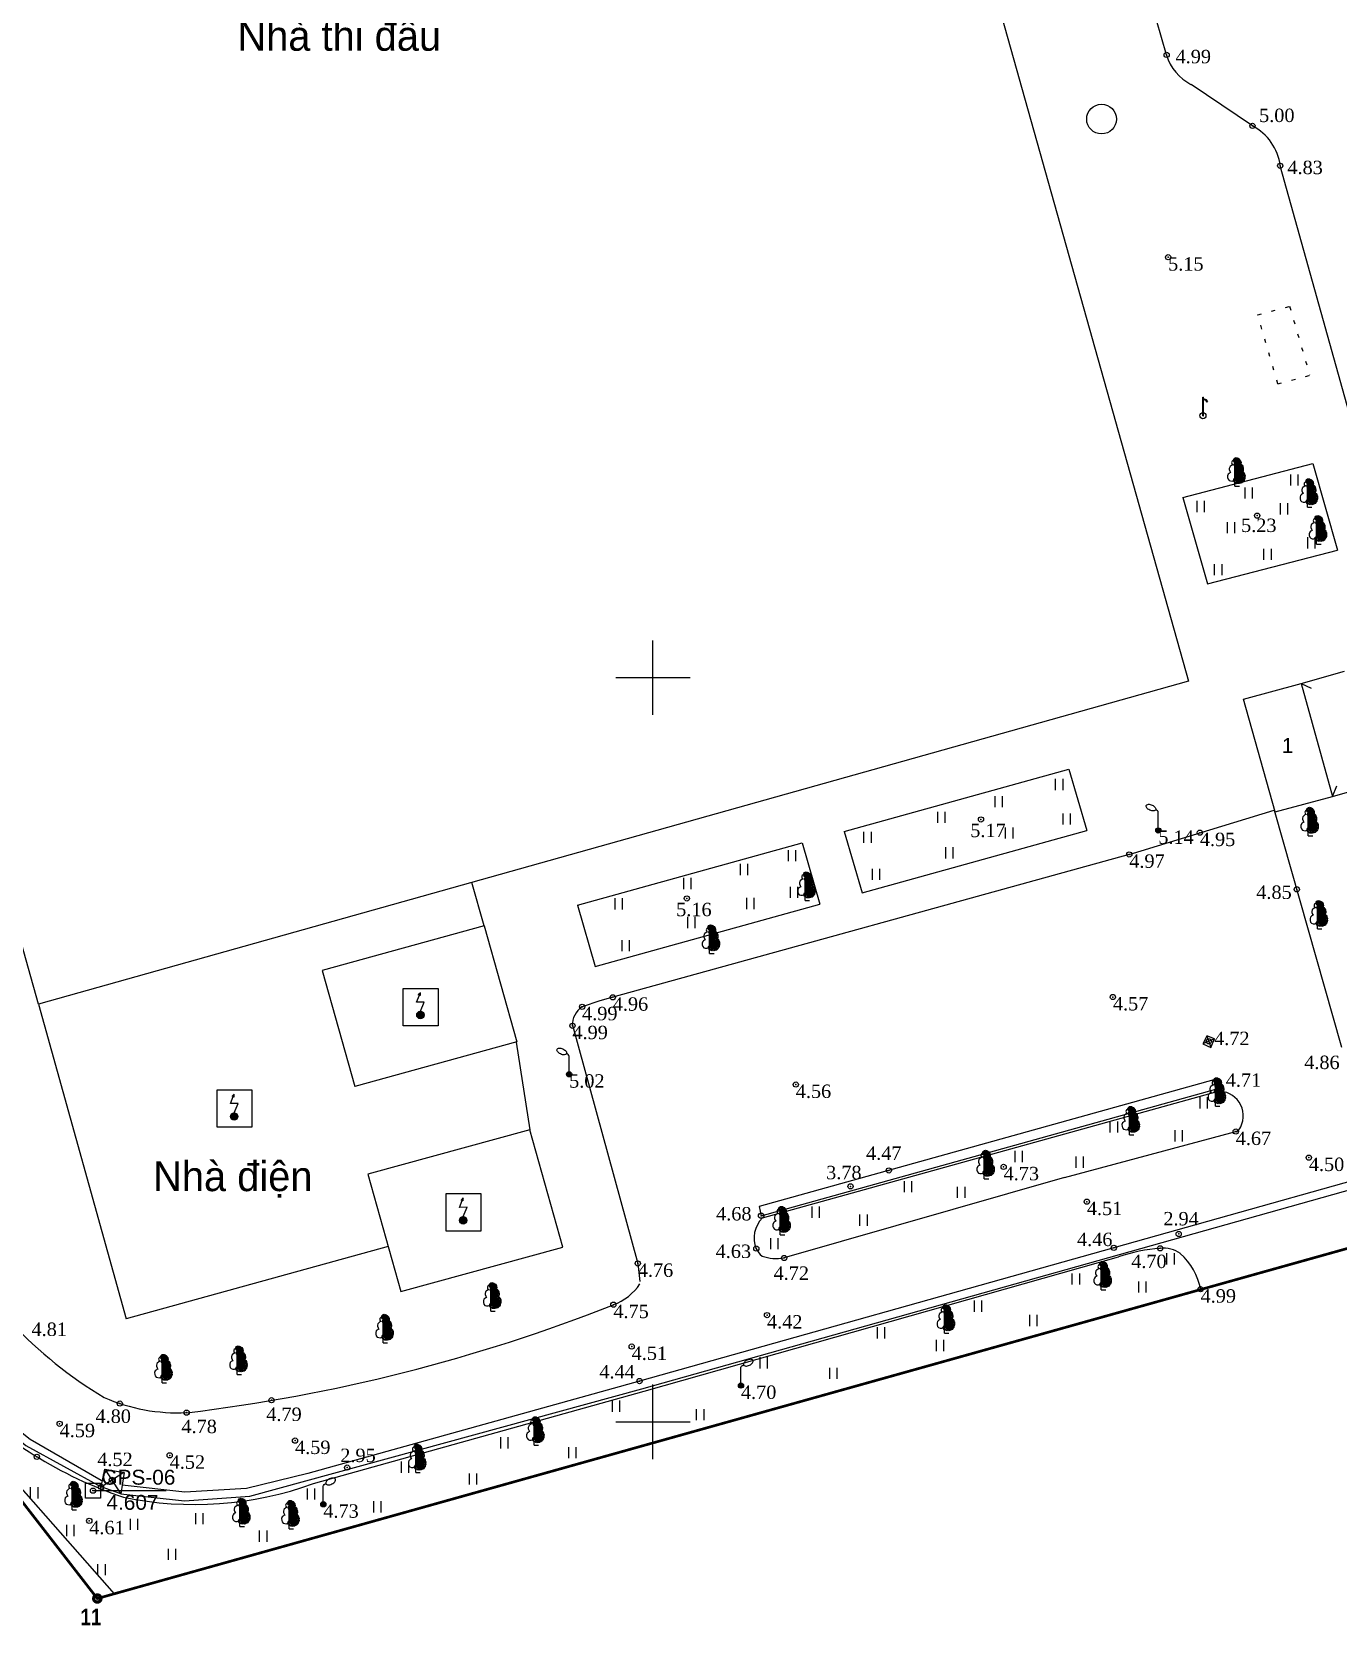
# Model space of a CAD drawing. Header units: millimetres. Extents: x 598805 to 599216, y 1190821 to 1191401.
# Drawn here: x 599058.3 to 599146, y 1190936.3 to 1191043.4 of the extents above; entities that cross this region are included whole.
import ezdxf
from ezdxf.enums import TextEntityAlignment as Align

# ---------------------------------------------------------------- set-up
doc = ezdxf.new("R2010")
doc.units = ezdxf.units.MM
doc.header["$PDMODE"] = 32
doc.header["$PDSIZE"] = 0.35
doc.linetypes.add('CHAMCHAM', pattern=[0.48, 0.13, -0.35])
doc.linetypes.add('GACH2', pattern=[3, 2, -1])
for name, color, linetype in [('BE CHIM', 62, 'GACH2'), ('DANDUNG', 7, 'Continuous'), ('diem', 2, 'Continuous'), ('Docao', 22, 'Continuous'), ('DUONG NHUA', 221, 'Continuous'), ('GHICHU', 2, 'Continuous'), ('hl', 5, 'Continuous'), ('K_THUCVAT', 3, 'Continuous'), ('KHUNG BAN DO', 5, 'Continuous'), ('MUONG DAT', 170, 'MUONG_DAT'), ('NHA KIEN CO', 1, 'Continuous'), ('NHA TAM', 30, 'Continuous'), ('NUT', 2, 'Continuous'), ('RANH', 7, 'Continuous'), ('RANH THUC VAT', 3, 'RANH_THUC_VAT'), ('RAO KEM', 20, 'RAO_KEM_SAT_1'), ('TOADO', 1, 'Continuous'), ('TUONG XAY', 51, 'TUONG_XAY_GACH_DA_NTL_THUAN_1')]:
    doc.layers.add(name, color=color, linetype=linetype)
doc.layers.add('Level 18', color=7, linetype='Continuous', lineweight=0)
doc.layers.add('Level 28', color=7, linetype='Continuous', lineweight=0)
doc.styles.add('HELVETICA', font='arial.ttf')
doc.styles.add('TIMES', font='times.ttf')
doc.styles.add('TIMESNEWROMAN', font='times.ttf', dxfattribs={"width": 0.9})
doc.styles.add('TXT', font='')
doc.styles.add('VAPTIMN', font='')
doc.styles.add('VHELVCB', font='')
doc.styles.get('TXT').set_extended_font_data('.VnArial')
doc.styles.get('VAPTIMN').set_extended_font_data('VNI-Avo')
doc.styles.get('VHELVCB').set_extended_font_data('VNI-Helve-Condense', bold=True)
doc.linetypes.add('MUONG_DAT', pattern='A,0.75,[130,ltypeshp.shx,S=0.25,R=0,X=0,Y=0.25],0.75', length=1.5)
doc.linetypes.add('RANH_THUC_VAT', pattern='A,0,[133,ltypeshp.shx,S=0.1,R=0,X=-0.1,Y=0],-1.2', length=1.2)
doc.linetypes.add('RAO_KEM_SAT_1', pattern='A,3,[130,ltypeshp.shx,S=0.56,R=45,X=0,Y=0],0.1,[130,ltypeshp.shx,S=0.56,R=135,X=-0.1,Y=0],3', length=6.1)
doc.linetypes.add('TUONG_XAY_GACH_DA_NTL_THUAN_1', pattern='A,0.85,[130,ltypeshp.shx,S=0.25,R=0,X=0,Y=0.25],0.2,[130,ltypeshp.shx,S=0.25,R=0,X=0,Y=0.25],0.1,[130,ltypeshp.shx,S=0.1,R=90,X=-0.2,Y=0.5],0.85', length=2)

# ---------------------------------------------------------------- blocks, each defined once
blk = doc.blocks.new('CAY LA RONG LON')
for p, q in [((-0.71, 2.57), (-0.77, 2.36)), ((-0.77, 2.36), (-0.77, 2.22)), ((-0.77, 2.22), (-0.68, 2)), ((-0.64, 2.66), (-0.71, 2.57)), ((-0.44, 2.81), (-0.64, 2.66)), ((-0.43, 3.26), (-0.46, 3.16)), ((-0.46, 3.16), (-0.43, 3.03)), ((-0.26, 2.87), (-0.44, 2.81)), ((-0.38, 3.35), (-0.43, 3.26)), ((-0.43, 3.03), (-0.36, 2.94)), ((-0.28, 3.42), (-0.38, 3.35)), ((-0.36, 2.94), (-0.26, 2.87)), ((-0.15, 3.48), (-0.28, 3.42)), ((0, 3.5), (-0.15, 3.48)), ((0, 0), (0, 3.5)), ((0, 0), (0, 3.5)), ((0, 3.5), (0.15, 3.48)), ((0.15, 3.48), (0.28, 3.42)), ((0.36, 2.94), (0.26, 2.87)), ((0.26, 2.87), (0.44, 2.81)), ((0.28, 3.42), (0.38, 3.35)), ((0.43, 3.03), (0.36, 2.94)), ((0.38, 3.35), (0.43, 3.26)), ((0.43, 3.26), (0.46, 3.16)), ((0.46, 3.16), (0.43, 3.03)), ((0.44, 2.81), (0.64, 2.66)), ((0.64, 2.66), (0.71, 2.57)), ((0.77, 2.22), (0.68, 2)), ((0.71, 2.57), (0.77, 2.36)), ((0.77, 2.36), (0.77, 2.22)), ((-0.92, 1.6), (-1, 1.39)), ((-1, 1.39), (-0.99, 1.14)), ((-0.99, 1.14), (-0.92, 0.93)), ((-0.8, 1.71), (-0.92, 1.6)), ((-0.92, 0.93), (-0.79, 0.77)), ((-0.69, 1.79), (-0.8, 1.71)), ((-0.79, 0.77), (-0.59, 0.7)), ((-0.59, 1.84), (-0.69, 1.79)), ((-0.68, 2), (-0.59, 1.84)), ((-0.59, 0.7), (-0.36, 0.69)), ((-0.36, 0.69), (-0.18, 0.77)), ((-0.18, 0.77), (0, 0.85)), ((0.18, 0.77), (0, 0.85)), ((0, 0), (0.6, 0)), ((0.36, 0.69), (0.18, 0.77)), ((0.59, 0.7), (0.36, 0.69)), ((0.68, 2), (0.59, 1.84)), ((0.59, 1.84), (0.69, 1.79)), ((0.79, 0.77), (0.59, 0.7)), ((0.69, 1.79), (0.8, 1.71)), ((0.92, 0.93), (0.79, 0.77)), ((0.8, 1.71), (0.92, 1.6)), ((0.92, 1.6), (1, 1.39)), ((0.99, 1.14), (0.92, 0.93)), ((1, 1.39), (0.99, 1.14))]:
    blk.add_line(p, q)
at = {"color": 0}
for p, q in [((0, 3.46), (0.03, 3.5)), ((0, 3.34), (0.14, 3.48)), ((0.43, 3.03), (0, 3.46)), ((0, 3.22), (0.23, 3.44)), ((0, 3.09), (0.31, 3.4)), ((0, 2.97), (0.38, 3.35)), ((0.38, 2.96), (0, 3.34)), ((0, 2.85), (0.42, 3.27)), ((0.31, 2.91), (0, 3.22)), ((0, 2.72), (0.45, 3.17)), ((0.77, 2.32), (0, 3.09)), ((0.77, 2.2), (0, 2.97)), ((0, 2.6), (0.27, 2.87)), ((0.73, 2.12), (0, 2.85)), ((0, 2.47), (0.36, 2.84)), ((0, 2.35), (0.45, 2.8)), ((0, 2.23), (0.52, 2.75)), ((0.69, 2.03), (0, 2.72)), ((0, 2.1), (0.59, 2.7)), ((0, 1.98), (0.66, 2.64)), ((0.65, 1.95), (0, 2.6)), ((0, 1.86), (0.71, 2.56)), ((0, 1.73), (0.74, 2.47)), ((0.61, 1.87), (0, 2.47)), ((0, 1.61), (0.77, 2.38)), ((1, 1.35), (0, 2.35)), ((0, 1.48), (0.77, 2.26)), ((0.99, 1.24), (0, 2.23)), ((0.45, 3.14), (0.1, 3.49)), ((0.3, 2.9), (0.42, 3.02)), ((0.39, 3.32), (0.33, 3.38)), ((0.73, 2.48), (0.39, 2.82)), ((0.98, 1.12), (0, 2.1)), ((0, 1.36), (0.71, 2.07)), ((0.95, 1.03), (0, 1.98)), ((0.92, 0.93), (0, 1.86)), ((0, 1.24), (0.6, 1.84)), ((0, 1.11), (0.68, 1.79)), ((0, 0.99), (0.75, 1.74)), ((0.87, 0.86), (0, 1.73)), ((0, 0.87), (0.82, 1.69)), ((0.81, 0.8), (0, 1.61)), ((0.73, 0.75), (0, 1.48)), ((0.64, 0.72), (0, 1.36)), ((0.54, 0.7), (0, 1.24)), ((0.42, 0.69), (0, 1.11)), ((0.25, 0.74), (0, 0.99)), ((0.03, 0.83), (0, 0.87)), ((0.07, 0.82), (0.89, 1.63)), ((0.16, 0.78), (0.94, 1.56)), ((0.24, 0.74), (0.97, 1.47)), ((0.33, 0.7), (1, 1.37)), ((0.45, 0.69), (0.99, 1.24)), ((0.58, 0.7), (0.97, 1.1)), ((0.95, 1.53), (0.68, 1.79)), ((0.76, 0.76), (0.88, 0.88))]:
    blk.add_line(p, q, dxfattribs=at)
for p in [(0.15, 3.48), (0.26, 2.87), (0.28, 3.42), (0.36, 2.94), (0.38, 3.35), (0.43, 3.26), (0.43, 3.03), (0.44, 2.81), (0.46, 3.16), (0.64, 2.66), (0.71, 2.57), (0.77, 2.36), (0.77, 2.22), (0.18, 0.77), (0.36, 0.69), (0.59, 1.84), (0.59, 0.7), (0.68, 2), (0.69, 1.79), (0.79, 0.77), (0.8, 1.71), (0.92, 1.6), (0.92, 0.93), (0.99, 1.14), (1, 1.39)]:
    blk.add_point(p)
at = {"layer": 'NUT', "style": 'TIMESNEWROMAN', "width": 0.9}
blk.add_attdef('DK', text='', height=1.5, dxfattribs=at).set_placement((0.05, -2.63), align=Align.CENTER)
blk = doc.blocks.new('VCOTDEN')
blk.add_line((0, 0), (0, 2.43))
at = {"flags": 128}
blk.add_lwpolyline([(0, 2.43), (0.04, 2.54), (0.12, 2.65), (0.23, 2.73), (0.35, 2.77)], dxfattribs=at)
blk.add_lwpolyline([(1.62, 3.36, 0.165067), (1.53, 3.46, 0.105723), (1.32, 3.52, 0.068875), (1.1, 3.5, 0.055065), (0.83, 3.41, 0.055065), (0.58, 3.26, 0.068875), (0.43, 3.1, 0.105723), (0.34, 2.91, 0.165067), (0.35, 2.77, 0.165067), (0.45, 2.67, 0.105723), (0.65, 2.62, 0.068875), (0.88, 2.63, 0.055065), (1.15, 2.73, 0.055065), (1.39, 2.87, 0.068875), (1.55, 3.04, 0.105723), (1.64, 3.23, 0.165067)], format="xyb", close=True, dxfattribs=at)
at = {"const_width": 0.371}
blk.add_lwpolyline([(-0.19, 0, 1), (0.19, 0, 1)], format="xyb", close=True, dxfattribs=at)
blk = doc.blocks.new('COTHAP')
at = {"layer": 'K_THUCVAT'}
for points in [[(603950.27, 1193196.2), (603950.27, 1193195.45)], [(603950.77, 1193196.2), (603950.77, 1193195.45)]]:
    blk.add_lwpolyline(points, dxfattribs=at)

msp = doc.modelspace()

# ---------------------------------------------------------------- hatches: boundary and pattern name
for points in [[(599084.38, 1190978.83), (599084.24, 1190978.69), (599084.38, 1190978.64)], [(599071.87, 1190972.01), (599071.74, 1190971.88), (599071.87, 1190971.82)], [(599087.25, 1190965.04), (599087.12, 1190964.9), (599087.26, 1190964.85)]]:
    msp.add_hatch(color=256).paths.add_polyline_path(points)
h = msp.add_hatch(color=256)
edge = h.paths.add_edge_path()
edge.add_arc((599084.38, 1190977.33), 0.25, 0, 360)
h = msp.add_hatch(color=256)
edge = h.paths.add_edge_path()
edge.add_arc((599071.87, 1190970.51), 0.25, 0, 360)
h = msp.add_hatch(color=256)
edge = h.paths.add_edge_path()
edge.add_arc((599087.25, 1190963.54), 0.25, 0, 360)

# ---------------------------------------------------------------- linework, layer by layer
for p, q in [((599083.22, 1190979.12), (599085.57, 1190979.12)), ((599083.22, 1190976.61), (599083.22, 1190979.12)), ((599084.12, 1190978.2), (599084.31, 1190978.66)), ((599084.38, 1190978.83), (599084.24, 1190978.69)), ((599084.38, 1190978.64), (599084.24, 1190978.69)), ((599084.38, 1190978.64), (599084.38, 1190978.83)), ((599085.57, 1190979.12), (599085.57, 1190976.61)), ((599084.63, 1190978.2), (599084.12, 1190978.2)), ((599084.38, 1190977.58), (599084.63, 1190978.2)), ((599085.57, 1190976.61), (599083.22, 1190976.61)), ((599070.72, 1190972.3), (599073.06, 1190972.3)), ((599070.72, 1190969.79), (599070.72, 1190972.3)), ((599071.87, 1190972.01), (599071.74, 1190971.88)), ((599071.87, 1190971.82), (599071.87, 1190972.01)), ((599073.06, 1190972.3), (599073.06, 1190969.79)), ((599071.62, 1190971.39), (599071.8, 1190971.85)), ((599072.13, 1190971.39), (599071.62, 1190971.39)), ((599071.87, 1190971.82), (599071.74, 1190971.88)), ((599071.87, 1190970.76), (599072.13, 1190971.39)), ((599073.06, 1190969.79), (599070.72, 1190969.79)), ((599086.1, 1190965.33), (599088.44, 1190965.33)), ((599086.1, 1190962.82), (599086.1, 1190965.33)), ((599087, 1190964.41), (599087.19, 1190964.88)), ((599087.25, 1190965.04), (599087.12, 1190964.9)), ((599087.26, 1190964.85), (599087.12, 1190964.9)), ((599087.26, 1190964.85), (599087.25, 1190965.04)), ((599088.44, 1190965.33), (599088.44, 1190962.82)), ((599087.51, 1190964.42), (599087, 1190964.41)), ((599087.25, 1190963.79), (599087.51, 1190964.42)), ((599088.44, 1190962.82), (599086.1, 1190962.82))]:
    msp.add_line(p, q)
for centre in [(599084.38, 1190977.33), (599071.87, 1190970.51), (599087.25, 1190963.54)]:
    msp.add_circle(centre, 0.25)
at = {"layer": 'BE CHIM'}
for p, q in [((599062.93, 1190945.63, 4.49), (599064.46, 1190946.61, 4.52)), ((599063.18, 1190946.83, 4.52), (599064.24, 1190945.18, 4.49))]:
    msp.add_line(p, q, dxfattribs=at)
at = {"layer": 'BE CHIM', "color": 6, "linetype": 'CHAMCHAM', "ltscale": 2, "elevation": 5.85}
for points in [[(599141.97, 1191019.73), (599140.62, 1191024.36), (599142.76, 1191024.94), (599144.11, 1191020.31)], [(599141.97, 1191019.73), (599144.11, 1191020.31)]]:
    msp.add_lwpolyline(points, dxfattribs=at)
at = {"layer": 'BE CHIM'}
for points, elevation in [([(599137.21, 1190975.92), (599136.94, 1190975.4), (599137.47, 1190975.15), (599137.71, 1190975.72), (599137.21, 1190975.93), (599137.47, 1190975.15), (599137.71, 1190975.72), (599136.94, 1190975.4)], 4.72), ([(599062.93, 1190945.63), (599063.18, 1190946.83), (599064.49, 1190946.6), (599064.27, 1190945.17), (599062.93, 1190945.63)], 4.52)]:
    msp.add_lwpolyline(points, dxfattribs=dict(at, elevation=elevation))
at = {"layer": 'diem'}
for p in [(599134.5, 1191041.83, 4.99), (599140.26, 1191037.06, 5), (599142.13, 1191034.38, 4.83), (599134.6, 1191028.24, 5.02), (599140.58, 1191010.88, 5.22), (599133.94, 1190989.73, 5.14), (599136.73, 1190989.58, 4.95), (599131.99, 1190988.12, 4.97), (599143.24, 1190985.77, 4.85), (599097.3, 1190978.52, 4.96), (599130.89, 1190978.54, 4.57), (599095.24, 1190977.88, 4.99), (599094.59, 1190976.61, 4.99), (599137.33, 1190975.56, 4.75), (599094.37, 1190973.35, 5.02), (599109.59, 1190972.66, 4.56), (599137.89, 1190972.2, 4.71), (599139.14, 1190969.5, 4.67), (599144.05, 1190967.75, 4.5), (599115.84, 1190966.89, 4.47), (599113.27, 1190965.82, 3.78), (599129.14, 1190964.79, 4.51), (599107.26, 1190963.85, 4.68), (599135.31, 1190962.62, 2.94), (599106.94, 1190961.64, 4.63), (599130.95, 1190961.69, 4.46), (599134.07, 1190961.66, 4.7), (599098.98, 1190960.64, 4.76), (599108.81, 1190961.01, 4.72), (599136.78, 1190958.91, 4.99), (599097.34, 1190957.87, 4.75), (599107.66, 1190957.17, 4.42), (599098.57, 1190955.06, 4.51), (599099.1, 1190952.74, 4.44), (599105.91, 1190952.44, 4.7), (599064.19, 1190951.23, 4.8), (599068.68, 1190950.62, 4.78), (599074.38, 1190951.45, 4.79), (599060.15, 1190949.87, 4.59), (599075.96, 1190948.74, 4.59), (599058.62, 1190947.65, 4.56), (599067.54, 1190947.75, 4.52), (599079.46, 1190946.93, 2.95), (599062.39, 1190945.38), (599062.39, 1190945.38), (599062.39, 1190945.38), (599062.39, 1190945.38, 0.6), (599062.39, 1190945.38), (599062.39, 1190945.38), (599062.93, 1190945.63, 4.52), (599063.65, 1190946.1, 4.52), (599077.86, 1190944.46, 4.72), (599062.14, 1190943.35, 4.61), (599062.14, 1190943.35, 4.61)]:
    msp.add_point(p, dxfattribs=at)
at = {"layer": 'diem', "color": 5}
for p in [(599122.03, 1190990.47, 5.16), (599102.28, 1190985.16, 5.16), (599123.55, 1190967.13, 4.73)]:
    msp.add_point(p, dxfattribs=at)
at = {"layer": 'Docao', "color": 0}
for points in [[(599136.92, 1191017.59), (599136.92, 1191018.84)], [(599136.92, 1191018.84), (599136.97, 1191018.84)], [(599136.97, 1191018.74), (599136.97, 1191018.84)], [(599136.97, 1191018.74), (599137.14, 1191018.67), (599137.24, 1191018.54)], [(599136.97, 1191017.59), (599136.97, 1191018.7)], [(599136.97, 1191018.7), (599137.11, 1191018.64), (599137.21, 1191018.5), (599137.24, 1191018.54)], [(599136.92, 1191017.59), (599136.97, 1191017.59)]]:
    msp.add_lwpolyline(points, dxfattribs=at)
msp.add_circle((599136.94, 1191017.59), 0.2, dxfattribs=at)
at = {"layer": 'DUONG NHUA'}
for p, q in [((599097.3, 1190978.52, 4.96), (599096.42, 1190978.28)), ((599096.42, 1190978.28), (599095.24, 1190977.88, 4.99)), ((599094.59, 1190976.64, 4.99), (599098.98, 1190960.64, 4.76)), ((599098.98, 1190960.64, 4.76), (599099.12, 1190959.42, 4.79))]:
    msp.add_line(p, q, dxfattribs=at)
for points, elevation in [([(599134.5, 1191041.83), (599132.15, 1191050), (599125.1, 1191075.01)], 4.83), ([(599140.26, 1191037.06), (599136.14, 1191039.85)], 4.83), ([(599152.98, 1190995.53), (599142.13, 1191034.38)], 4.85), ([(599131.99, 1190988.12), (599141.73, 1190991.1)], 4.97), ([(599141.73, 1190991.1), (599146.24, 1190975.17)], 4.85), ([(599131.99, 1190988.12), (599097.3, 1190978.52)], 4.97), ([(599099.4, 1190952.07), (599131.27, 1190961.08)], 4.55), ([(599077.19, 1190945.85), (599099.4, 1190952.07)], 4.62)]:
    msp.add_lwpolyline(points, dxfattribs=dict(at, elevation=elevation))
for centre, radius, start, end in [((599137.59, 1191042.72, 4.83), 3.22, 196.1862, 243.1159), ((599138.66, 1191033.96, 4.83), 3.49, 6.939, 62.7174), ((599096.08, 1190976.64, 4.99), 1.5, 124.4848, 181.1956), ((599077.63, 1190975.93, 4.63), 28.29, 206.713, 239.1885), ((599134.69, 1190951.53, 4.55), 10.14, 93.4869, 109.6682), ((599134.32, 1190959.84, 4.55), 1.83, 53.0216, 97.7679), ((599132.72, 1190958.17, 4.55), 4.13, 10.0165, 49.2823), ((599096.15, 1190961.24, 4.71), 3.57, 289.442, 326.5381), ((599054.91, 1191065.33, 4.71), 115.54, 276.8449, 291.5462), ((599073.62, 1190972.08, 4.7), 28.66, 224.7657, 251.3021), ((599068.01, 1190962.59, 4.71), 11.98, 246.0067, 273.1778), ((599069.19, 1190967.99, 4.64), 23.54, 258.3499, 289.8801)]:
    msp.add_arc(centre, radius, start, end, dxfattribs=at)
at = {"layer": 'GHICHU', "color": 6, "lineweight": 13, "const_width": 0.484, "flags": 128}
msp.add_lwpolyline([(599062.57, 1190938.13, 1), (599062.79, 1190938.13, 1)], format="xyb", close=True, dxfattribs=at)
at = {"layer": 'hl'}
for p, q in [((599100, 1190997.5), (599100, 1191002.5)), ((599097.5, 1191000), (599102.5, 1191000)), ((599100, 1190947.5), (599100, 1190952.5)), ((599097.5, 1190950), (599102.5, 1190950))]:
    msp.add_line(p, q, dxfattribs=at)
at = {"layer": 'MUONG DAT', "ltscale": 0.5}
for points, elevation in [([(599063.02, 1190946.03), (599062.95, 1190946.05), (599058.16, 1190948.81), (599053.72, 1190952.34), (599048.43, 1190959.32), (599019.1, 1191005.5), (599018.36, 1191006.63), (599000.9, 1191034.64), (598985.14, 1191059.83), (598983.12, 1191063.06), (598982.17, 1191066.08), (598981.66, 1191065.85), (598982.69, 1191062.91), (598984.85, 1191059.12), (599000.42, 1191034.4), (599017.97, 1191006.36), (599048.07, 1190958.94), (599053.41, 1190952.08), (599057.89, 1190948.41), (599062.93, 1190945.63)], 4.52), ([(599137.81, 1190972.35), (599137.68, 1190972.97), (599107.13, 1190964.46), (599107.26, 1190963.84)], 4.47), ([(599107.26, 1190963.84), (599137.81, 1190972.34)], 4.5), ([(599064.24, 1190945.18), (599064.27, 1190945.17), (599068.54, 1190944.7), (599072.93, 1190945), (599099.25, 1190952.22), (599154.98, 1190967.89)], 4.52), ([(599154.85, 1190968.41), (599130.95, 1190961.69), (599099.1, 1190952.74), (599076.82, 1190946.52), (599072.69, 1190945.52), (599068.55, 1190945.27), (599064.35, 1190945.74)], 4.52)]:
    msp.add_lwpolyline(points, dxfattribs=dict(at, elevation=elevation))
at = {"layer": 'MUONG DAT', "elevation": 4.47}
for points in [[(599137.68, 1190972.97), (599137.81, 1190972.35)], [(599107.13, 1190964.46), (599107.26, 1190963.84)]]:
    msp.add_lwpolyline(points, dxfattribs=at)
at = {"layer": 'NHA KIEN CO', "color": 6}
for points, elevation in [([(599101.84, 1191121.17), (599135.96, 1190999.75), (599058.72, 1190978.06), (599024.67, 1191099.47), (599101.84, 1191121.16)], 5.02), ([(599139.67, 1190998.56), (599143.53, 1190999.6)], 6.79), ([(599143.53, 1190999.6), (599145.65, 1190992.02)], 6.79), ([(599141.79, 1190990.98), (599139.67, 1190998.56)], 6.79), ([(599141.79, 1190990.98), (599145.65, 1190992.02)], 6.79), ([(599088.67, 1190983.32), (599077.79, 1190980.33)], 7.13), ([(599088.66, 1190983.32), (599090.85, 1190975.52)], 7.13), ([(599077.79, 1190980.33), (599079.97, 1190972.53)], 7.13), ([(599090.85, 1190975.52), (599079.97, 1190972.53)], 7.13), ([(599091.72, 1190969.62), (599080.84, 1190966.63)], 6.32), ([(599083.06, 1190958.75), (599093.94, 1190961.74), (599091.72, 1190969.62)], 6.32), ([(599080.84, 1190966.63), (599083.06, 1190958.75)], 6.32)]:
    msp.add_lwpolyline(points, dxfattribs=dict(at, elevation=elevation))
msp.add_circle((599130.13, 1191037.52, 7.41), 1, dxfattribs=at)
at = {"layer": 'NHA TAM', "elevation": 6.79}
for points in [[(599143.53, 1190999.6), (599146.45, 1191000.43)], [(599143.53, 1190999.6), (599144.21, 1190999.28)], [(599145.65, 1190992.02), (599148.6, 1190992.87)], [(599145.65, 1190992.02), (599145.92, 1190992.72)]]:
    msp.add_lwpolyline(points, dxfattribs=at)
at = {"layer": 'RANH', "color": 1, "const_width": 0.18}
msp.add_lwpolyline([(598982.83, 1191060.69), (599036.14, 1190975.61), (599038.74, 1190971.52), (599042.9, 1190965.05), (599047.57, 1190958.16), (599057.58, 1190944.71), (599062.68, 1190938.13), (599170.95, 1190968.46), (599132.13, 1191106.03)], dxfattribs=at)
at = {"layer": 'RANH THUC VAT', "ltscale": 0.5}
for p, q in [((599127.94, 1190993.85), (599129.13, 1190989.73)), ((599110.03, 1190988.9, 5.09), (599111.21, 1190984.78, 5.09)), ((599127.63, 1190966.41, 4.71), (599108.81, 1190961.01, 4.72))]:
    msp.add_line(p, q, dxfattribs=at)
for points, elevation in [([(599135.58, 1191012.09), (599144.31, 1191014.37)], 5.22), ([(599144.31, 1191014.37), (599145.98, 1191008.57)], 5.22), ([(599135.58, 1191012.09), (599137.25, 1191006.29)], 5.22), ([(599137.25, 1191006.29), (599145.98, 1191008.57)], 6.08), ([(599094.94, 1190984.7), (599110.03, 1190988.9)], 5.09), ([(599094.94, 1190984.7), (599096.12, 1190980.59)], 5.09), ([(599096.12, 1190980.59), (599111.21, 1190984.78)], 5.09), ([(599107.35, 1190963.7), (599137.89, 1190972.2)], 4.68), ([(599127.63, 1190966.41), (599139.14, 1190969.5)], 4.71)]:
    msp.add_lwpolyline(points, dxfattribs=dict(at, elevation=elevation))
for points in [[(599112.85, 1190989.65), (599127.94, 1190993.85)], [(599112.85, 1190989.65), (599114.04, 1190985.54)], [(599114.04, 1190985.54), (599129.13, 1190989.73)]]:
    msp.add_lwpolyline(points, dxfattribs=at)
for centre, radius, start, end in [((599138, 1190970.56, 4.76), 1.65, 333.1836, 93.852), ((599138.99, 1190969.98, 4.67), 0.512, 287.2939, 341.313), ((599108.67, 1190962.36, 4.63), 1.88, 134.7775, 202.8273), ((599108.05, 1190962.09, 4.72), 1.2, 202.33, 232.9937), ((599108.3, 1190964.01, 4.72), 3.04, 251.365, 279.5827)]:
    msp.add_arc(centre, radius, start, end, dxfattribs=at)
at = {"layer": 'RAO KEM'}
for points, elevation in [([(599088.66, 1190983.32), (599087.84, 1190986.24)], 7.13), ([(599058.72, 1190978.06), (599064.62, 1190956.93)], 5.02), ([(599090.82, 1190975.51), (599091.72, 1190969.62)], 7.13), ([(599082.21, 1190961.77), (599064.62, 1190956.93)], 6.32)]:
    msp.add_lwpolyline(points, dxfattribs=dict(at, elevation=elevation))
at = {"layer": 'TOADO', "color": 7}
for p, q in [((599061.89, 1190945.88), (599062.89, 1190945.88)), ((599061.89, 1190944.88), (599061.89, 1190945.88)), ((599062.39, 1190945.38), (599067.3, 1190945.38)), ((599062.89, 1190945.88), (599062.89, 1190944.88)), ((599062.89, 1190944.88), (599061.89, 1190944.88))]:
    msp.add_line(p, q, dxfattribs=at)
msp.add_point((599062.39, 1190945.38), dxfattribs=at)
at = {"layer": 'TUONG XAY'}
msp.add_lwpolyline([(598982.83, 1191060.69), (599036.14, 1190975.6), (599038.74, 1190971.51), (599042.9, 1190965.05), (599047.57, 1190958.16), (599053.74, 1190949.87), (599063.81, 1190938.45), (599136.79, 1190958.89)], dxfattribs=at)

# ---------------------------------------------------------------- block references
at = {"layer": 'BE CHIM', "color": 6, "linetype": 'ByBlock'}
for p in [(-4810.52, -2183.42), (-4807.45, -2182.55), (-4813.74, -2184.33), (-4808.15, -2184.49), (-4811.71, -2185.76), (-4809.26, -2187.55), (-4806.32, -2186.77), (-4812.57, -2188.58), (-4823.25, -2203.01), (-4827.31, -2204.16), (-4831.16, -2205.21), (-4822.74, -2205.33), (-4836.12, -2206.56), (-4826.61, -2206.27), (-4841.2, -2207.79), (-4830.63, -2207.6), (-4844.41, -2208.72), (-4835.55, -2209.04), (-4848.23, -2209.66), (-4841.06, -2210.25), (-4852.84, -2211.02), (-4843.99, -2211), (-4847.95, -2212.28), (-4852.36, -2213.83), (-4813.55, -2224.39), (-4819.58, -2226.02), (-4815.22, -2226.61), (-4825.97, -2228), (-4821.87, -2228.38), (-4833.41, -2230.03), (-4829.83, -2230.41), (-4839.61, -2231.74), (-4836.39, -2232.28), (-4842.38, -2233.86), (-4815.77, -2234.87), (-4822.13, -2236.23), (-4817.66, -2236.77), (-4828.7, -2238.05), (-4824.99, -2239.02), (-4835.22, -2239.84), (-4831.25, -2240.7), (-4843.09, -2241.86), (-4838.42, -2242.57), (-4853.02, -2244.77), (-4847.36, -2245.34), (-4860.52, -2247.23), (-4855.94, -2247.89), (-4867.19, -2248.87), (-4862.62, -2249.67), (-4892.09, -2250.59), (-4873.5, -2250.67), (-4869.05, -2251.53), (-4885.39, -2252.71), (-4881, -2252.33), (-4889.67, -2253.12), (-4876.71, -2253.5), (-4882.83, -2254.73), (-4887.57, -2255.76)]:
    msp.add_blockref('COTHAP', p, dxfattribs=at)
at = {"layer": 'DANDUNG', "yscale": 0.5, "zscale": 0.5}
for p, xscale in [((599133.94, 1190989.73, 5.14), -0.5), ((599094.37, 1190973.35, 5.02), -0.5), ((599105.91, 1190952.44, 4.7), 0.5), ((599077.86, 1190944.46, 4.72), 0.5)]:
    msp.add_blockref('VCOTDEN', p, dxfattribs=dict(at, xscale=xscale))
at = {"layer": 'K_THUCVAT', "xscale": 0.5, "yscale": 0.5, "zscale": 0.5}
for p in [(599139.09, 1191012.86, 6.11), (599143.96, 1191011.44, 6.63), (599144.57, 1191008.97, 6.64), (599144.01, 1190989.37, 7.59), (599110.22, 1190985.03), (599144.63, 1190983.11, 6.01), (599103.8, 1190981.47, 4.98), (599137.78, 1190971.2, 4.69), (599132, 1190969.28, 4.87), (599122.25, 1190966.33, 4.73), (599108.55, 1190962.56, 4.89), (599130.11, 1190958.86, 6.08), (599089.11, 1190957.44, 6.56), (599081.88, 1190955.31, 6.41), (599119.58, 1190955.95, 6.5), (599072.07, 1190953.19, 6.22), (599067.03, 1190952.62, 6.14), (599092.01, 1190948.43, 6.34), (599084.07, 1190946.59, 6.06), (599060.99, 1190944.09, 6.33), (599072.26, 1190942.96, 5.93), (599075.56, 1190942.81, 6.26)]:
    msp.add_blockref('CAY LA RONG LON', p, dxfattribs=at)

# ---------------------------------------------------------------- texts
at = {"layer": 'Docao', "color": 0, "style": 'TIMES'}
for s, p in [('4.99', (599135.1, 1191042.17, 4.99)), ('5.00', (599140.71, 1191038.22, 5)), ('4.83', (599142.61, 1191034.72, 4.83)), ('5.15', (599134.6, 1191028.24, 5.02)), ('5.23', (599139.5, 1191010.68, 10.45)), ('5.17', (599121.31, 1190990.18, 5.16)), ('5.14', (599133.94, 1190989.73, 5.14)), ('4.95', (599136.73, 1190989.58, 4.95)), ('4.97', (599131.99, 1190988.12, 4.97)), ('4.85', (599140.52, 1190986.03, 4.85)), ('5.16', (599101.56, 1190984.87, 5.16)), ('4.96', (599097.3, 1190978.52, 4.96)), ('4.57', (599130.89, 1190978.54, 4.57)), ('4.99', (599095.24, 1190977.88, 4.99)), ('4.99', (599094.59, 1190976.61, 4.99)), ('4.72', (599137.69, 1190976.21, 4.72)), ('4.86', (599143.74, 1190974.6, 4.86)), ('5.02', (599094.37, 1190973.35, 5.02)), ('4.71', (599138.47, 1190973.41, 4.71)), ('4.56', (599109.59, 1190972.66, 4.56)), ('4.67', (599139.14, 1190969.5, 4.67)), ('4.47', (599114.31, 1190968.5, 4.47)), ('4.50', (599144.05, 1190967.75, 4.5)), ('3.78', (599111.63, 1190967.2, 3.78)), ('4.73', (599123.55, 1190967.13, 4.73)), ('4.51', (599129.14, 1190964.79, 4.51)), ('4.68', (599104.24, 1190964.43, 4.68)), ('2.94', (599134.28, 1190964.1, 2.94)), ('4.46', (599128.48, 1190962.71, 4.46)), ('4.63', (599104.21, 1190961.91, 4.63)), ('4.76', (599098.98, 1190960.64, 4.76)), ('4.72', (599108.1, 1190960.44, 4.72)), ('4.70', (599132.12, 1190961.23, 4.7)), ('4.99', (599136.78, 1190958.91, 4.99)), ('4.75', (599097.34, 1190957.87, 4.75)), ('4.42', (599107.66, 1190957.17, 4.42)), ('4.81', (599058.26, 1190956.67, 4.81)), ('4.51', (599098.57, 1190955.06, 4.51)), ('4.44', (599096.4, 1190953.82, 4.44)), ('4.70', (599105.91, 1190952.44, 4.7)), ('4.80', (599062.56, 1190950.83, 4.8)), ('4.79', (599074.03, 1190950.96, 4.79)), ('4.59', (599060.15, 1190949.87, 4.59)), ('4.78', (599068.33, 1190950.14, 4.78)), ('4.59', (599075.96, 1190948.74, 4.59)), ('4.52', (599062.68, 1190947.93, 4.52)), ('4.52', (599067.54, 1190947.75, 4.52)), ('2.95', (599079, 1190948.2, 2.95)), ('4.73', (599077.86, 1190944.46, 4.72)), ('4.61', (599062.14, 1190943.35, 4.61)), ('4.61', (599062.14, 1190943.35, 4.61))]:
    msp.add_text(s, height=0.9, dxfattribs=at).set_placement(p, align=Align.TOP_LEFT)
at = {"layer": 'GHICHU', "color": 6, "ltscale": 0.2, "style": 'VHELVCB'}
msp.add_text('11', height=1.1, dxfattribs=at).set_placement((599062.25, 1190936.89), align=Align.MIDDLE)
at = {"layer": 'KHUNG BAN DO', "color": 7, "style": 'HELVETICA'}
msp.add_text('GPS-06', height=1, dxfattribs=at).set_placement((599065.44, 1190945.48), align=Align.BOTTOM_CENTER)
msp.add_text('4.607', height=1, dxfattribs=at).set_placement((599065.04, 1190945.09), align=Align.TOP_CENTER)
at = {"layer": 'Level 18', "color": 7, "linetype": 'Continuous', "lineweight": 0, "style": 'TXT'}
msp.add_text('1', height=1, dxfattribs=at).set_placement((599142.63, 1190995.44), align=Align.MIDDLE)
at = {"layer": 'Level 28', "color": 62, "linetype": 'Continuous', "lineweight": 0, "style": 'VAPTIMN'}
for s, p in [('Nhaø thi ñaáu', (599078.93, 1191043.11, 12.95)), ('Nhaø ñieän', (599071.78, 1190966.5))]:
    msp.add_text(s, height=2, dxfattribs=at).set_placement(p, align=Align.MIDDLE_CENTER)

doc.saveas('drawing.dxf')
